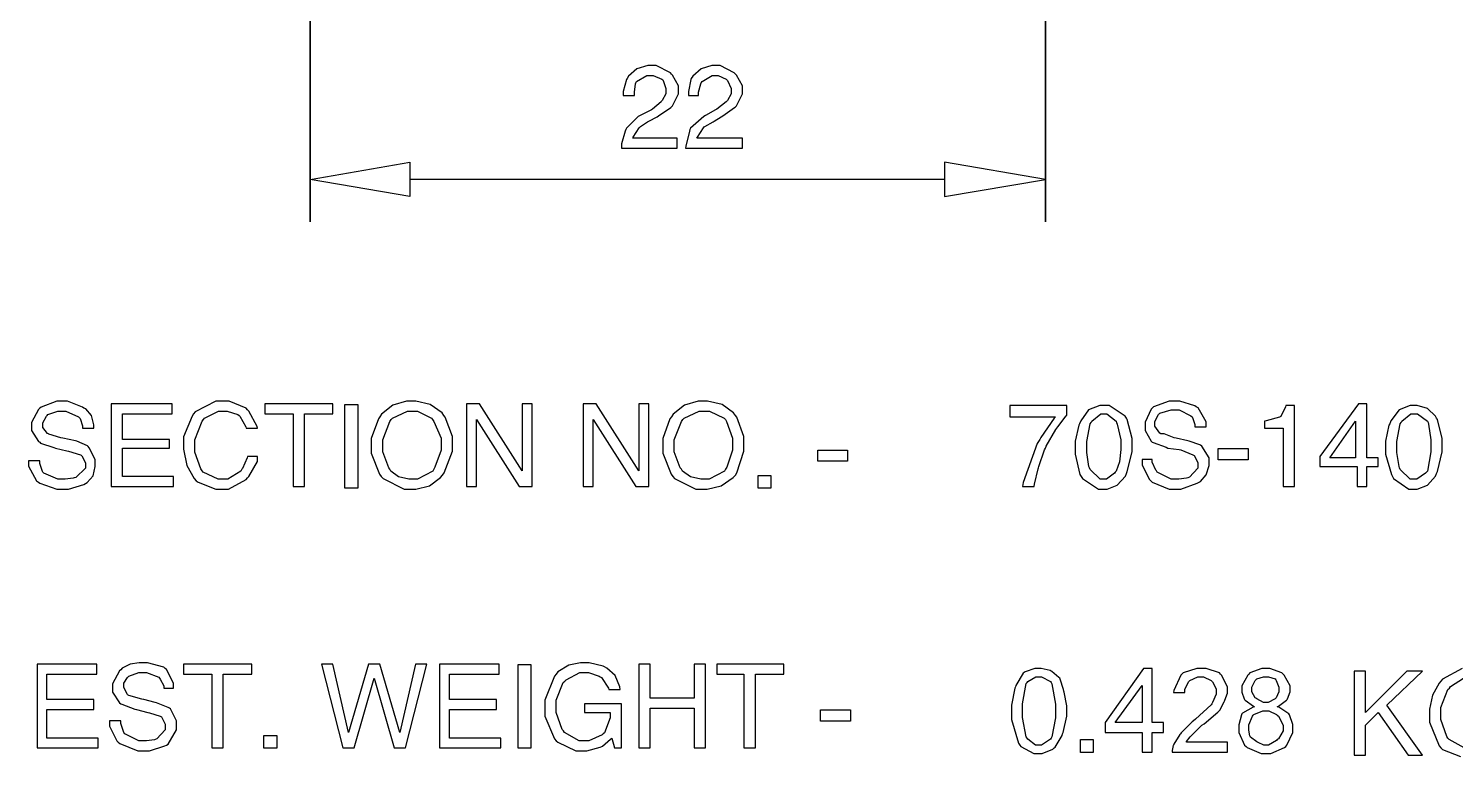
# Model space of a CAD drawing. Extents: x 0 to 8.2, y 0 to 11.7.
# Drawn here: x 5.299 to 6.973, y 7.572 to 8.426 of the extents above; entities that cross this region are included whole.
import ezdxf

# ---------------------------------------------------------------- set-up
doc = ezdxf.new("R2010")
doc.units = 0
doc.layers.get('0').update_dxf_attribs({"linetype": 'CONTINUOUS'})

msp = doc.modelspace()

# ---------------------------------------------------------------- linework, layer by layer
at = {"color": 0, "const_width": 0.00167}
for points in [[(5.62918, 8.72487), (5.62918, 8.19928)], [(6.49229, 8.72487), (6.49229, 8.19928)], [(5.74604, 8.24929), (6.37375, 8.24929)]]:
    msp.add_lwpolyline(points, dxfattribs=at)
at = {"color": 0}
for points in [[(5.99479, 8.28603), (6.0599, 8.28603), (6.0599, 8.29769), (6.00814, 8.29769), (6.00851, 8.29899), (6.01519, 8.30979), (6.01644, 8.31104), (6.01682, 8.31147), (6.02528, 8.31689), (6.02658, 8.31771), (6.03657, 8.32269), (6.03819, 8.32394), (6.05236, 8.33356), (6.05322, 8.33436), (6.05447, 8.33561), (6.06158, 8.34978), (6.06158, 8.35449), (6.06158, 8.3591), (6.05447, 8.37158), (6.05322, 8.37283), (6.05197, 8.37451), (6.03538, 8.38282), (6.02989, 8.38282), (6.0255, 8.38282), (6.01247, 8.37907), (6.00271, 8.37033), (6.00146, 8.36783), (6.0006, 8.3666), (5.99647, 8.35254), (5.99647, 8.34782), (6.00976, 8.34782), (6.00976, 8.35157), (6.01101, 8.36154), (6.01144, 8.36279), (6.01226, 8.3641), (6.02419, 8.37115), (6.02821, 8.37115), (6.03196, 8.37115), (6.04199, 8.36703), (6.04324, 8.36615), (6.04362, 8.36535), (6.04656, 8.35596), (6.04656, 8.35281), (6.04656, 8.34987), (6.04237, 8.3419), (6.04156, 8.34104), (6.04113, 8.34022), (6.03114, 8.33192), (6.02989, 8.33106), (6.01644, 8.32437), (6.01432, 8.32314), (6.0006, 8.3094), (5.99978, 8.30772), (5.99892, 8.3061), (5.99479, 8.29107), (5.99479, 8.28603)], [(6.06988, 8.28603), (6.13667, 8.28603), (6.13667, 8.29769), (6.08322, 8.29769), (6.08365, 8.29899), (6.09082, 8.30979), (6.09169, 8.31104), (6.0925, 8.31147), (6.10206, 8.31689), (6.10335, 8.31771), (6.11165, 8.32269), (6.11372, 8.32394), (6.12744, 8.33356), (6.12831, 8.33436), (6.12956, 8.33561), (6.13667, 8.34978), (6.13667, 8.35449), (6.13667, 8.3591), (6.12956, 8.37158), (6.12831, 8.37283), (6.12706, 8.37451), (6.11046, 8.38282), (6.10499, 8.38282), (6.10081, 8.38282), (6.08826, 8.37907), (6.07818, 8.37033), (6.07656, 8.36783), (6.07611, 8.3666), (6.07324, 8.35254), (6.07324, 8.34782), (6.08501, 8.34782), (6.08501, 8.35157), (6.08789, 8.36154), (6.08832, 8.36279), (6.08914, 8.3641), (6.10101, 8.37115), (6.10499, 8.37115), (6.10829, 8.37115), (6.11746, 8.36703), (6.11833, 8.36615), (6.11914, 8.36535), (6.12332, 8.35596), (6.12332, 8.35281), (6.12332, 8.34987), (6.11914, 8.3419), (6.11833, 8.34104), (6.11746, 8.34022), (6.10661, 8.33192), (6.10499, 8.33106), (6.09332, 8.32437), (6.09119, 8.32314), (6.07568, 8.3094), (6.07487, 8.30772), (6.07443, 8.3061), (6.07026, 8.28814), (6.06988, 8.28603)], [(5.74604, 8.26938), (5.74604, 8.22928), (5.62918, 8.24929), (5.74604, 8.26938)], [(6.37375, 8.26938), (6.37375, 8.22928), (6.49229, 8.24929), (6.37375, 8.26938)], [(5.29867, 7.91894), (5.29867, 7.91271), (5.30821, 7.89561), (5.31033, 7.89393), (5.31196, 7.89268), (5.33203, 7.88553), (5.33876, 7.88553), (5.34538, 7.88553), (5.36372, 7.89106), (5.3654, 7.89231), (5.36746, 7.89356), (5.37435, 7.90147), (5.37706, 7.91211), (5.37706, 7.91564), (5.37706, 7.92062), (5.37001, 7.93435), (5.36876, 7.9356), (5.36789, 7.93647), (5.35536, 7.94189), (5.35374, 7.94228), (5.33876, 7.94564), (5.33664, 7.94607), (5.32249, 7.95025), (5.3221, 7.95063), (5.32081, 7.95107), (5.31532, 7.95822), (5.31532, 7.96061), (5.31532, 7.96354), (5.31956, 7.97146), (5.32042, 7.97228), (5.32124, 7.97314), (5.33311, 7.97726), (5.33708, 7.97726), (5.34244, 7.97726), (5.35747, 7.97065), (5.35872, 7.96897), (5.3591, 7.96858), (5.36208, 7.96013), (5.36208, 7.95731), (5.37543, 7.95731), (5.37543, 7.96104), (5.37267, 7.97211), (5.36583, 7.97988), (5.36376, 7.98074), (5.36208, 7.98199), (5.34457, 7.98904), (5.33876, 7.98904), (5.33203, 7.98904), (5.31358, 7.98199), (5.31196, 7.98074), (5.31028, 7.97906), (5.30197, 7.96403), (5.30197, 7.95899), (5.30197, 7.95443), (5.31028, 7.94151), (5.31196, 7.94065), (5.31278, 7.93983), (5.32829, 7.9344), (5.3304, 7.93397), (5.34375, 7.93061), (5.34538, 7.93024), (5.35954, 7.92606), (5.3604, 7.92563), (5.36122, 7.92481), (5.3654, 7.91667), (5.3654, 7.91396), (5.3654, 7.91021), (5.35417, 7.89942), (5.35211, 7.89899), (5.35124, 7.8986), (5.34185, 7.89729), (5.33876, 7.89729), (5.3329, 7.89729), (5.31657, 7.90435), (5.31532, 7.9056), (5.31489, 7.90647), (5.31196, 7.91585), (5.31196, 7.91894), (5.29867, 7.91894)], [(5.5274, 7.98904), (5.51861, 7.98904), (5.49436, 7.97651), (5.49229, 7.97396), (5.49061, 7.97146), (5.48063, 7.9471), (5.48063, 7.93896), (5.48063, 7.93261), (5.48438, 7.91357), (5.49311, 7.89811), (5.49561, 7.89561), (5.49767, 7.89399), (5.51867, 7.88553), (5.52572, 7.88553), (5.53321, 7.88553), (5.55404, 7.89692), (5.55572, 7.89899), (5.55735, 7.90067), (5.56739, 7.91812), (5.56739, 7.92393), (5.55572, 7.92393), (5.55528, 7.92231), (5.54986, 7.90983), (5.54904, 7.90896), (5.54779, 7.9069), (5.5325, 7.89729), (5.5274, 7.89729), (5.52111, 7.89729), (5.50353, 7.90565), (5.50228, 7.90728), (5.50103, 7.9094), (5.49397, 7.9291), (5.49397, 7.9356), (5.49397, 7.94353), (5.50228, 7.96565), (5.50396, 7.96729), (5.50521, 7.96897), (5.52181, 7.97726), (5.5274, 7.97726), (5.53196, 7.97726), (5.54449, 7.97314), (5.54574, 7.97228), (5.54656, 7.97146), (5.5536, 7.95899), (5.55404, 7.95731), (5.56739, 7.95731), (5.56694, 7.95942), (5.55735, 7.97732), (5.55572, 7.97894), (5.55404, 7.98068), (5.53401, 7.98904), (5.5274, 7.98904)], [(5.74772, 7.98904), (5.74235, 7.98904), (5.72624, 7.98426), (5.71311, 7.97364), (5.71104, 7.97065), (5.70936, 7.96815), (5.70096, 7.94504), (5.70096, 7.93728), (5.70096, 7.92811), (5.71061, 7.90315), (5.71272, 7.90061), (5.71479, 7.89811), (5.73947, 7.88553), (5.74772, 7.88553), (5.7531, 7.88553), (5.76921, 7.88954), (5.78239, 7.89942), (5.7845, 7.90229), (5.78657, 7.90479), (5.79617, 7.93044), (5.79617, 7.93896), (5.79617, 7.94732), (5.78776, 7.97021), (5.78614, 7.97228), (5.78401, 7.97526), (5.77001, 7.98508), (5.75325, 7.98904), (5.74772, 7.98904)], [(6.09, 7.98904), (6.08458, 7.98904), (6.06842, 7.98426), (6.05528, 7.97364), (6.05322, 7.97065), (6.05154, 7.96815), (6.04324, 7.94504), (6.04324, 7.93728), (6.04324, 7.92811), (6.05279, 7.90315), (6.0549, 7.90061), (6.05697, 7.89811), (6.08171, 7.88553), (6.09, 7.88553), (6.09538, 7.88553), (6.11165, 7.88954), (6.12582, 7.89942), (6.12831, 7.90229), (6.12993, 7.90479), (6.13835, 7.93044), (6.13835, 7.93896), (6.13835, 7.94732), (6.12993, 7.97021), (6.12831, 7.97228), (6.12619, 7.97526), (6.1129, 7.98508), (6.09571, 7.98904), (6.09, 7.98904)], [(6.60585, 7.92062), (6.60585, 7.91439), (6.61415, 7.89729), (6.61583, 7.89561), (6.61746, 7.89399), (6.63747, 7.88553), (6.64415, 7.88553), (6.65126, 7.88553), (6.67046, 7.89268), (6.67258, 7.89393), (6.67421, 7.89481), (6.68088, 7.9025), (6.68425, 7.91363), (6.68425, 7.91732), (6.68425, 7.92231), (6.67589, 7.93604), (6.67426, 7.93728), (6.67339, 7.93772), (6.66092, 7.94189), (6.65929, 7.94228), (6.64583, 7.94564), (6.64333, 7.94607), (6.63146, 7.95063), (6.6275, 7.95063), (6.62663, 7.9515), (6.62082, 7.95964), (6.62082, 7.96229), (6.62082, 7.96522), (6.62494, 7.97314), (6.62582, 7.97396), (6.62663, 7.97483), (6.63976, 7.97894), (6.64415, 7.97894), (6.64914, 7.97894), (6.66303, 7.9719), (6.66428, 7.97065), (6.66465, 7.96983), (6.66758, 7.96169), (6.66758, 7.95899), (6.68093, 7.95899), (6.68093, 7.96485), (6.67133, 7.98118), (6.66928, 7.98242), (6.66758, 7.98367), (6.65001, 7.98904), (6.64415, 7.98904), (6.63747, 7.98904), (6.61914, 7.98242), (6.61751, 7.98074), (6.61626, 7.97949), (6.60915, 7.96414), (6.60915, 7.95899), (6.60915, 7.95443), (6.61626, 7.94189), (6.61751, 7.94065), (6.61876, 7.94026), (6.63374, 7.93485), (6.63585, 7.93397), (6.64914, 7.93229), (6.65126, 7.93192), (6.6651, 7.92606), (6.66596, 7.92563), (6.66678, 7.92524), (6.67096, 7.91678), (6.67096, 7.91396), (6.67096, 7.91021), (6.66135, 7.89985), (6.65929, 7.89899), (6.65799, 7.8986), (6.64887, 7.89729), (6.64583, 7.89729), (6.63997, 7.89729), (6.62332, 7.90565), (6.6225, 7.90728), (6.62164, 7.90815), (6.61751, 7.91754), (6.61751, 7.92062), (6.60585, 7.92062)], [(5.39551, 7.88894), (5.46897, 7.88894), (5.46897, 7.90061), (5.40886, 7.90061), (5.40886, 7.93397), (5.46397, 7.93397), (5.46397, 7.94396), (5.40886, 7.94396), (5.40886, 7.97396), (5.46729, 7.97396), (5.46729, 7.98574), (5.39551, 7.98574), (5.39551, 7.88894)], [(5.57585, 7.98574), (5.57585, 7.97396), (5.60915, 7.97396), (5.60915, 7.88894), (5.6225, 7.88894), (5.6225, 7.97396), (5.65593, 7.97396), (5.65593, 7.98574), (5.57585, 7.98574)], [(5.66997, 7.98503), (5.685, 7.98503), (5.685, 7.88667), (5.66997, 7.88667), (5.66997, 7.98503)], [(5.74935, 7.89729), (5.74522, 7.89729), (5.73292, 7.90001), (5.72396, 7.9069), (5.72271, 7.90896), (5.72146, 7.91064), (5.71436, 7.92936), (5.71436, 7.9356), (5.71436, 7.94353), (5.72271, 7.96522), (5.72439, 7.96729), (5.72601, 7.96897), (5.74349, 7.97726), (5.74935, 7.97726), (5.75521, 7.97726), (5.77154, 7.96897), (5.77279, 7.96729), (5.77442, 7.96522), (5.78282, 7.94553), (5.78282, 7.93896), (5.78282, 7.93147), (5.77572, 7.91146), (5.77447, 7.90896), (5.77322, 7.9069), (5.75532, 7.89729), (5.74935, 7.89729)], [(5.81282, 7.88894), (5.82449, 7.88894), (5.82449, 7.96729), (5.87457, 7.88894), (5.8896, 7.88894), (5.8896, 7.98574), (5.87793, 7.98574), (5.87793, 7.90728), (5.82781, 7.98574), (5.81282, 7.98574), (5.81282, 7.88894)], [(5.94971, 7.88894), (5.96149, 7.88894), (5.96149, 7.96729), (6.01144, 7.88894), (6.02658, 7.88894), (6.02658, 7.98574), (6.01481, 7.98574), (6.01481, 7.90728), (5.96479, 7.98574), (5.94971, 7.98574), (5.94971, 7.88894)], [(6.09169, 7.89729), (6.08768, 7.89729), (6.07574, 7.90001), (6.06614, 7.9069), (6.06489, 7.90896), (6.06364, 7.91064), (6.05658, 7.92936), (6.05658, 7.9356), (6.05658, 7.94353), (6.06489, 7.96522), (6.06657, 7.96729), (6.06819, 7.96897), (6.08578, 7.97726), (6.09169, 7.97726), (6.09793, 7.97726), (6.11496, 7.96897), (6.11664, 7.96729), (6.11789, 7.96522), (6.125, 7.94553), (6.125, 7.93896), (6.125, 7.93147), (6.11828, 7.91146), (6.11664, 7.90896), (6.1154, 7.9069), (6.0976, 7.89729), (6.09169, 7.89729)], [(6.45053, 7.98406), (6.45053, 7.97065), (6.50396, 7.97065), (6.50228, 7.96903), (6.48687, 7.94646), (6.48562, 7.94396), (6.48269, 7.9394), (6.46593, 7.89356), (6.4655, 7.88894), (6.47894, 7.88894), (6.47933, 7.8915), (6.48351, 7.9094), (6.48394, 7.91064), (6.48432, 7.91233), (6.49104, 7.93192), (6.49229, 7.93397), (6.49311, 7.93608), (6.50439, 7.95568), (6.50564, 7.95731), (6.50689, 7.95899), (6.51644, 7.9719), (6.51731, 7.97228), (6.51731, 7.98406), (6.45053, 7.98406)], [(6.56071, 7.98406), (6.55621, 7.98406), (6.54281, 7.97879), (6.53364, 7.96604), (6.53239, 7.96229), (6.53153, 7.96067), (6.52729, 7.94189), (6.52729, 7.9356), (6.52729, 7.92686), (6.53276, 7.90272), (6.53407, 7.90061), (6.53569, 7.89811), (6.55442, 7.88553), (6.56071, 7.88553), (6.56467, 7.88553), (6.57656, 7.8904), (6.58615, 7.9011), (6.5874, 7.90397), (6.58822, 7.90647), (6.59418, 7.92958), (6.59418, 7.93728), (6.59418, 7.94521), (6.58822, 7.96733), (6.5874, 7.96897), (6.58572, 7.97146), (6.56694, 7.98406), (6.56071, 7.98406)], [(6.56071, 7.89729), (6.55653, 7.89729), (6.54486, 7.90858), (6.54406, 7.91064), (6.54318, 7.91233), (6.54075, 7.9286), (6.54075, 7.93397), (6.54075, 7.94151), (6.54486, 7.96235), (6.54574, 7.96397), (6.54656, 7.96565), (6.55713, 7.97396), (6.56071, 7.97396), (6.56446, 7.97396), (6.57531, 7.96565), (6.57574, 7.96397), (6.57656, 7.96192), (6.58074, 7.94347), (6.58074, 7.93728), (6.58074, 7.9324), (6.57926, 7.91775), (6.57531, 7.9069), (6.57406, 7.9056), (6.57319, 7.90435), (6.56381, 7.89729), (6.56071, 7.89729)], [(6.77106, 7.95731), (6.77106, 7.88894), (6.7844, 7.88894), (6.7844, 7.98406), (6.77436, 7.98406), (6.77393, 7.98236), (6.7685, 7.97108), (6.76768, 7.97065), (6.76682, 7.97026), (6.75142, 7.96604), (6.74935, 7.9656), (6.74935, 7.95731), (6.77106, 7.95731)], [(6.86957, 7.88894), (6.86957, 7.91228), (6.88292, 7.91228), (6.88292, 7.92231), (6.86957, 7.92231), (6.86957, 7.98574), (6.8596, 7.98574), (6.81446, 7.92393), (6.81446, 7.91228), (6.85792, 7.91228), (6.85792, 7.88894), (6.86957, 7.88894)], [(6.92469, 7.98406), (6.92031, 7.98406), (6.90728, 7.97879), (6.89751, 7.96604), (6.89626, 7.96229), (6.8954, 7.96067), (6.89128, 7.94189), (6.89128, 7.9356), (6.89128, 7.92686), (6.89833, 7.90272), (6.89958, 7.90061), (6.90082, 7.89811), (6.91872, 7.88553), (6.92469, 7.88553), (6.9286, 7.88553), (6.94049, 7.8904), (6.95008, 7.9011), (6.95133, 7.90397), (6.95258, 7.90647), (6.95801, 7.92958), (6.95801, 7.93728), (6.95801, 7.94521), (6.95258, 7.96733), (6.95133, 7.96897), (6.95008, 7.97146), (6.94049, 7.98025), (6.9286, 7.98406), (6.92469, 7.98406)], [(6.92469, 7.89729), (6.92046, 7.89729), (6.90875, 7.90858), (6.90793, 7.91064), (6.9075, 7.91233), (6.90457, 7.9286), (6.90457, 7.93397), (6.90457, 7.94151), (6.90869, 7.96235), (6.90956, 7.96397), (6.91043, 7.96565), (6.92111, 7.97396), (6.92469, 7.97396), (6.92882, 7.97396), (6.94049, 7.96565), (6.94135, 7.96397), (6.94174, 7.96192), (6.94467, 7.94347), (6.94467, 7.93728), (6.94467, 7.92936), (6.94049, 7.9069), (6.93967, 7.9056), (6.93842, 7.90435), (6.92811, 7.89729), (6.92469, 7.89729)], [(6.82617, 7.92231), (6.85622, 7.9656), (6.85622, 7.92231), (6.82617, 7.92231)], [(6.22499, 7.93164), (6.25999, 7.93164), (6.25999, 7.91835), (6.22499, 7.91835), (6.22499, 7.93164)], [(6.69499, 7.93332), (6.72999, 7.93332), (6.72999, 7.91997), (6.69499, 7.91997), (6.69499, 7.93332)], [(6.155, 7.90169), (6.16997, 7.90169), (6.16997, 7.88667), (6.155, 7.88667), (6.155, 7.90169)], [(5.30865, 7.58188), (5.38043, 7.58188), (5.38043, 7.59353), (5.32032, 7.59353), (5.32032, 7.62696), (5.37543, 7.62696), (5.37543, 7.63867), (5.32032, 7.63867), (5.32032, 7.66862), (5.37875, 7.66862), (5.37875, 7.68033), (5.30865, 7.68033), (5.30865, 7.58188)], [(5.39388, 7.61367), (5.39388, 7.60742), (5.40218, 7.59022), (5.40386, 7.58854), (5.40593, 7.58692), (5.42686, 7.57856), (5.43386, 7.57856), (5.44054, 7.57856), (5.4585, 7.58442), (5.46061, 7.58524), (5.46268, 7.58649), (5.47228, 7.60308), (5.47228, 7.60856), (5.47228, 7.61361), (5.46522, 7.62782), (5.46397, 7.62864), (5.46272, 7.6295), (5.44889, 7.63493), (5.44726, 7.63531), (5.43386, 7.63867), (5.43175, 7.63911), (5.41635, 7.64328), (5.41553, 7.64367), (5.41465, 7.64453), (5.41054, 7.65267), (5.41054, 7.65533), (5.41054, 7.65782), (5.41465, 7.6645), (5.41553, 7.66531), (5.41635, 7.66618), (5.42822, 7.67031), (5.43218, 7.67031), (5.43718, 7.67031), (5.45144, 7.66487), (5.45231, 7.66363), (5.45313, 7.66282), (5.45731, 7.65468), (5.45731, 7.65196), (5.46897, 7.65196), (5.46897, 7.65782), (5.46061, 7.67404), (5.45899, 7.67529), (5.45731, 7.6766), (5.43842, 7.68197), (5.43218, 7.68197), (5.42854, 7.68197), (5.41781, 7.68033), (5.40842, 7.67535), (5.40717, 7.67367), (5.40549, 7.67242), (5.39719, 7.65712), (5.39719, 7.65196), (5.39719, 7.6474), (5.40549, 7.63493), (5.40717, 7.63362), (5.40799, 7.63325), (5.42339, 7.62739), (5.42551, 7.62696), (5.43886, 7.62364), (5.44049, 7.62326), (5.45307, 7.61908), (5.45394, 7.61865), (5.45475, 7.61828), (5.45899, 7.60975), (5.45899, 7.60688), (5.45899, 7.60314), (5.44933, 7.59272), (5.44726, 7.59185), (5.4464, 7.59147), (5.43696, 7.59022), (5.43386, 7.59022), (5.428, 7.59022), (5.41178, 7.59858), (5.41054, 7.60021), (5.4101, 7.60107), (5.40717, 7.61051), (5.40717, 7.61367), (5.39388, 7.61367)], [(5.48063, 7.68033), (5.48063, 7.66862), (5.51394, 7.66862), (5.51394, 7.58188), (5.52729, 7.58188), (5.52729, 7.66862), (5.56071, 7.66862), (5.56071, 7.68033), (5.48063, 7.68033)], [(5.64258, 7.68033), (5.66758, 7.58188), (5.68093, 7.58188), (5.70437, 7.66363), (5.72771, 7.58188), (5.74104, 7.58188), (5.76617, 7.68033), (5.75271, 7.68033), (5.73438, 7.60021), (5.71104, 7.68033), (5.6976, 7.68033), (5.67426, 7.60021), (5.65593, 7.68033), (5.64258, 7.68033)], [(5.78114, 7.58188), (5.85292, 7.58188), (5.85292, 7.59353), (5.79281, 7.59353), (5.79281, 7.62696), (5.84793, 7.62696), (5.84793, 7.63867), (5.79281, 7.63867), (5.79281, 7.66862), (5.85124, 7.66862), (5.85124, 7.68033), (5.78114, 7.68033), (5.78114, 7.58188)], [(5.87332, 7.68001), (5.88835, 7.68001), (5.88835, 7.58165), (5.87332, 7.58165), (5.87332, 7.68001)], [(5.95133, 7.68197), (5.94667, 7.68197), (5.93278, 7.6791), (5.92008, 7.67117), (5.91803, 7.66862), (5.9159, 7.66613), (5.90468, 7.63803), (5.90468, 7.62864), (5.90468, 7.61903), (5.9159, 7.59272), (5.91803, 7.59022), (5.92008, 7.5886), (5.94103, 7.57856), (5.94803, 7.57856), (5.95389, 7.57856), (5.96978, 7.58274), (5.97146, 7.58356), (5.97228, 7.58399), (5.98188, 7.59229), (5.98313, 7.59353), (5.98643, 7.58188), (5.99479, 7.58188), (5.99479, 7.63362), (5.95133, 7.63362), (5.95133, 7.62364), (5.98144, 7.62364), (5.98144, 7.6174), (5.97478, 7.59978), (5.97314, 7.59853), (5.97185, 7.59728), (5.95643, 7.59022), (5.95133, 7.59022), (5.9451, 7.59022), (5.92763, 7.59983), (5.92638, 7.60189), (5.92507, 7.60357), (5.91803, 7.62364), (5.91803, 7.63032), (5.91803, 7.63786), (5.92632, 7.65869), (5.928, 7.66032), (5.92964, 7.662), (5.9459, 7.67031), (5.95133, 7.67031), (5.95594, 7.67031), (5.96853, 7.66618), (5.96978, 7.66531), (5.97103, 7.6645), (5.97939, 7.65201), (5.97982, 7.65033), (5.99311, 7.65033), (5.99268, 7.65369), (5.98708, 7.66678), (5.97726, 7.67572), (5.97478, 7.67697), (5.9731, 7.67785), (5.95676, 7.68197), (5.95133, 7.68197)], [(6.01481, 7.58188), (6.02821, 7.58188), (6.02821, 7.62853), (6.07992, 7.62853), (6.07992, 7.58188), (6.09332, 7.58188), (6.09332, 7.68033), (6.07992, 7.68033), (6.07992, 7.64019), (6.02821, 7.64019), (6.02821, 7.68033), (6.01481, 7.68033), (6.01481, 7.58188)], [(6.10667, 7.68033), (6.10667, 7.66862), (6.13835, 7.66862), (6.13835, 7.58188), (6.15175, 7.58188), (6.15175, 7.66862), (6.18511, 7.66862), (6.18511, 7.68033), (6.10667, 7.68033)], [(6.46218, 7.58524), (6.46343, 7.58361), (6.47879, 7.57519), (6.48394, 7.57519), (6.4885, 7.57519), (6.50103, 7.58062), (6.50228, 7.58188), (6.50353, 7.58274), (6.51188, 7.59646), (6.51232, 7.59853), (6.51313, 7.60021), (6.51731, 7.61908), (6.51731, 7.62532), (6.51731, 7.63118), (6.51432, 7.6474), (6.51394, 7.64865), (6.51351, 7.65033), (6.50933, 7.66282), (6.50896, 7.66363), (6.50808, 7.6645), (6.49978, 7.6716), (6.49897, 7.67199), (6.49772, 7.67285), (6.48736, 7.67529), (6.48394, 7.67529), (6.47976, 7.67529), (6.46853, 7.67117), (6.46729, 7.67031), (6.46599, 7.66949), (6.45757, 7.65533), (6.45719, 7.65365), (6.45632, 7.65201), (6.45221, 7.632), (6.45221, 7.62532), (6.45221, 7.61535), (6.4605, 7.58735), (6.46218, 7.58524)], [(6.61751, 7.57687), (6.61751, 7.60021), (6.63086, 7.60021), (6.63086, 7.61187), (6.61751, 7.61187), (6.61751, 7.67529), (6.60747, 7.67529), (6.56239, 7.61187), (6.56239, 7.60021), (6.60585, 7.60021), (6.60585, 7.57687), (6.61751, 7.57687)], [(6.65761, 7.58854), (6.65799, 7.58942), (6.66217, 7.59483), (6.6626, 7.59521), (6.66297, 7.59565), (6.67426, 7.60693), (6.67594, 7.60856), (6.67844, 7.61025), (6.69467, 7.62408), (6.69596, 7.62532), (6.69678, 7.62619), (6.70215, 7.63618), (6.70258, 7.63699), (6.70296, 7.63786), (6.70594, 7.646), (6.70594, 7.64865), (6.70594, 7.65365), (6.69883, 7.66738), (6.6976, 7.66862), (6.69635, 7.66992), (6.68104, 7.67529), (6.67594, 7.67529), (6.67008, 7.67529), (6.65375, 7.66992), (6.6525, 7.66862), (6.65126, 7.66738), (6.6429, 7.64947), (6.64253, 7.64697), (6.65582, 7.64697), (6.65582, 7.65033), (6.66004, 7.6595), (6.66092, 7.66032), (6.66174, 7.66118), (6.67111, 7.66531), (6.67426, 7.66531), (6.67757, 7.66531), (6.68674, 7.66118), (6.68761, 7.66032), (6.68842, 7.6595), (6.6926, 7.65136), (6.6926, 7.64865), (6.6926, 7.64492), (6.68842, 7.63531), (6.68761, 7.63362), (6.68674, 7.63238), (6.66846, 7.61578), (6.66596, 7.61367), (6.66428, 7.61242), (6.65164, 7.59978), (6.65082, 7.59853), (6.64996, 7.59771), (6.6429, 7.58649), (6.64253, 7.58524), (6.64208, 7.58485), (6.64085, 7.57889), (6.64085, 7.57687), (6.70594, 7.57687), (6.70594, 7.58854), (6.65761, 7.58854)], [(6.72271, 7.62196), (6.72228, 7.62071), (6.71929, 7.6091), (6.71929, 7.60519), (6.71929, 7.59983), (6.72601, 7.58524), (6.72771, 7.58356), (6.72894, 7.58231), (6.7455, 7.57519), (6.75103, 7.57519), (6.75683, 7.57519), (6.77268, 7.58231), (6.77436, 7.58356), (6.77561, 7.58524), (6.78271, 7.60021), (6.78271, 7.60519), (6.78271, 7.60943), (6.77854, 7.62071), (6.77772, 7.62196), (6.77686, 7.62283), (6.766, 7.62993), (6.76438, 7.63032), (6.76563, 7.63075), (6.77518, 7.63786), (6.77604, 7.63867), (6.77642, 7.63954), (6.77935, 7.64768), (6.77935, 7.65033), (6.77935, 7.65494), (6.77229, 7.66738), (6.77106, 7.66862), (6.76981, 7.66992), (6.75569, 7.67529), (6.75103, 7.67529), (6.74604, 7.67529), (6.73232, 7.66992), (6.73107, 7.66862), (6.72976, 7.66738), (6.72271, 7.65462), (6.72271, 7.65033), (6.72271, 7.64746), (6.72558, 7.63954), (6.72601, 7.63867), (6.72683, 7.63786), (6.73643, 7.63075), (6.73768, 7.63032), (6.736, 7.62993), (6.72353, 7.62283), (6.72271, 7.62196)], [(6.8546, 7.57357), (6.86789, 7.57357), (6.86789, 7.60856), (6.88292, 7.62364), (6.91803, 7.57357), (6.93468, 7.57357), (6.8929, 7.632), (6.93468, 7.67199), (6.91635, 7.67199), (6.86789, 7.62364), (6.86789, 7.67199), (6.8546, 7.67199), (6.8546, 7.57357)], [(6.47065, 7.65864), (6.47146, 7.65989), (6.48079, 7.66531), (6.48394, 7.66531), (6.48768, 7.66531), (6.4981, 7.65989), (6.49897, 7.65864), (6.49978, 7.65701), (6.50396, 7.63325), (6.50396, 7.62532), (6.50396, 7.6174), (6.49978, 7.59478), (6.49897, 7.59353), (6.4981, 7.59229), (6.48747, 7.58524), (6.48394, 7.58524), (6.48058, 7.58524), (6.47146, 7.59229), (6.47065, 7.59353), (6.46978, 7.59478), (6.4655, 7.61774), (6.4655, 7.62532), (6.4655, 7.63368), (6.46978, 7.65739), (6.47065, 7.65864)], [(6.57406, 7.61187), (6.60585, 7.65533), (6.60585, 7.61187), (6.57406, 7.61187)], [(6.73936, 7.662), (6.74018, 7.66287), (6.74832, 7.66531), (6.75103, 7.66531), (6.7539, 7.66531), (6.76183, 7.66287), (6.76269, 7.662), (6.76307, 7.66118), (6.76606, 7.65306), (6.76606, 7.65033), (6.76606, 7.64785), (6.76307, 7.64074), (6.76269, 7.64031), (6.76183, 7.63949), (6.75369, 7.63531), (6.75103, 7.63531), (6.7481, 7.63531), (6.74018, 7.63949), (6.73936, 7.64031), (6.7385, 7.64074), (6.73438, 7.64794), (6.73438, 7.65033), (6.73438, 7.65326), (6.7385, 7.66118), (6.73936, 7.662)], [(6.22835, 7.62668), (6.26335, 7.62668), (6.26335, 7.61333), (6.22835, 7.61333), (6.22835, 7.62668)], [(6.73606, 7.62033), (6.73687, 7.62121), (6.74744, 7.62532), (6.75103, 7.62532), (6.75435, 7.62532), (6.76351, 7.62121), (6.76438, 7.62033), (6.76563, 7.61908), (6.77106, 7.60867), (6.77106, 7.60519), (6.77106, 7.60189), (6.76563, 7.59272), (6.76438, 7.59185), (6.76351, 7.5906), (6.75413, 7.58524), (6.75103, 7.58524), (6.74854, 7.58524), (6.74186, 7.58817), (6.74104, 7.58854), (6.74018, 7.58897), (6.73307, 7.5944), (6.73269, 7.59521), (6.73226, 7.59608), (6.73107, 7.60292), (6.73107, 7.60519), (6.73107, 7.609), (6.73519, 7.61908), (6.73606, 7.62033)], [(5.57497, 7.59668), (5.59, 7.59668), (5.59, 7.58165), (5.57497, 7.58165), (5.57497, 7.59668)], [(6.53331, 7.59169), (6.54833, 7.59169), (6.54833, 7.57667), (6.53331, 7.57667), (6.53331, 7.59169)]]:
    msp.add_lwpolyline(points, close=True, dxfattribs=at)
for points in [[(6.98144, 7.67529), (6.95844, 7.66282), (6.95638, 7.66032), (6.95426, 7.65782), (6.94656, 7.64367), (6.94303, 7.62739), (6.94303, 7.62196), (6.94303, 7.61199), (6.95426, 7.58436), (6.95638, 7.58188), (6.95844, 7.58024), (6.97944, 7.57189)], [(6.98351, 7.58188), (6.96593, 7.5919), (6.96468, 7.59353), (6.96343, 7.59521), (6.95638, 7.61529), (6.95638, 7.62196), (6.95638, 7.6295), (6.96468, 7.65033), (6.96636, 7.65196), (6.96761, 7.65408), (6.98296, 7.66363)]]:
    msp.add_lwpolyline(points, dxfattribs=at)

doc.saveas('drawing.dxf')
